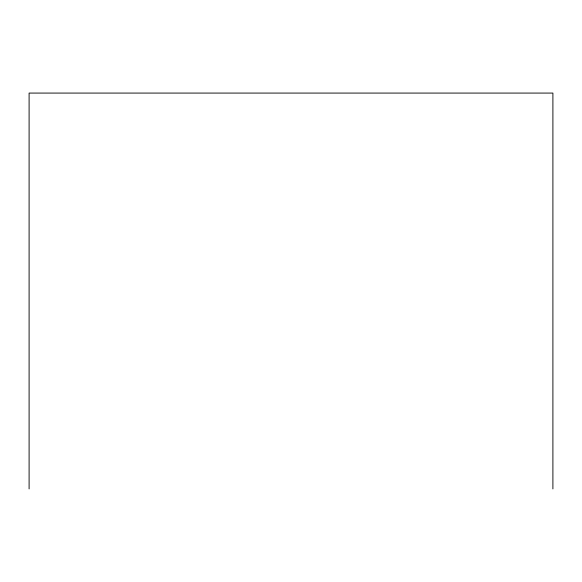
<?xml version="1.0" encoding="UTF-8"?>
<svg xmlns="http://www.w3.org/2000/svg" width="582" height="582" viewBox="0 0 582 582"><rect width="100%" height="100%" fill="white"/><g stroke="black" fill="none" stroke-linecap="round" stroke-linejoin="round"><path stroke-width="0.87" d="M552.9 488.924L552.9 93.076L29.1 93.076L29.1 488.924"/></g></svg>
